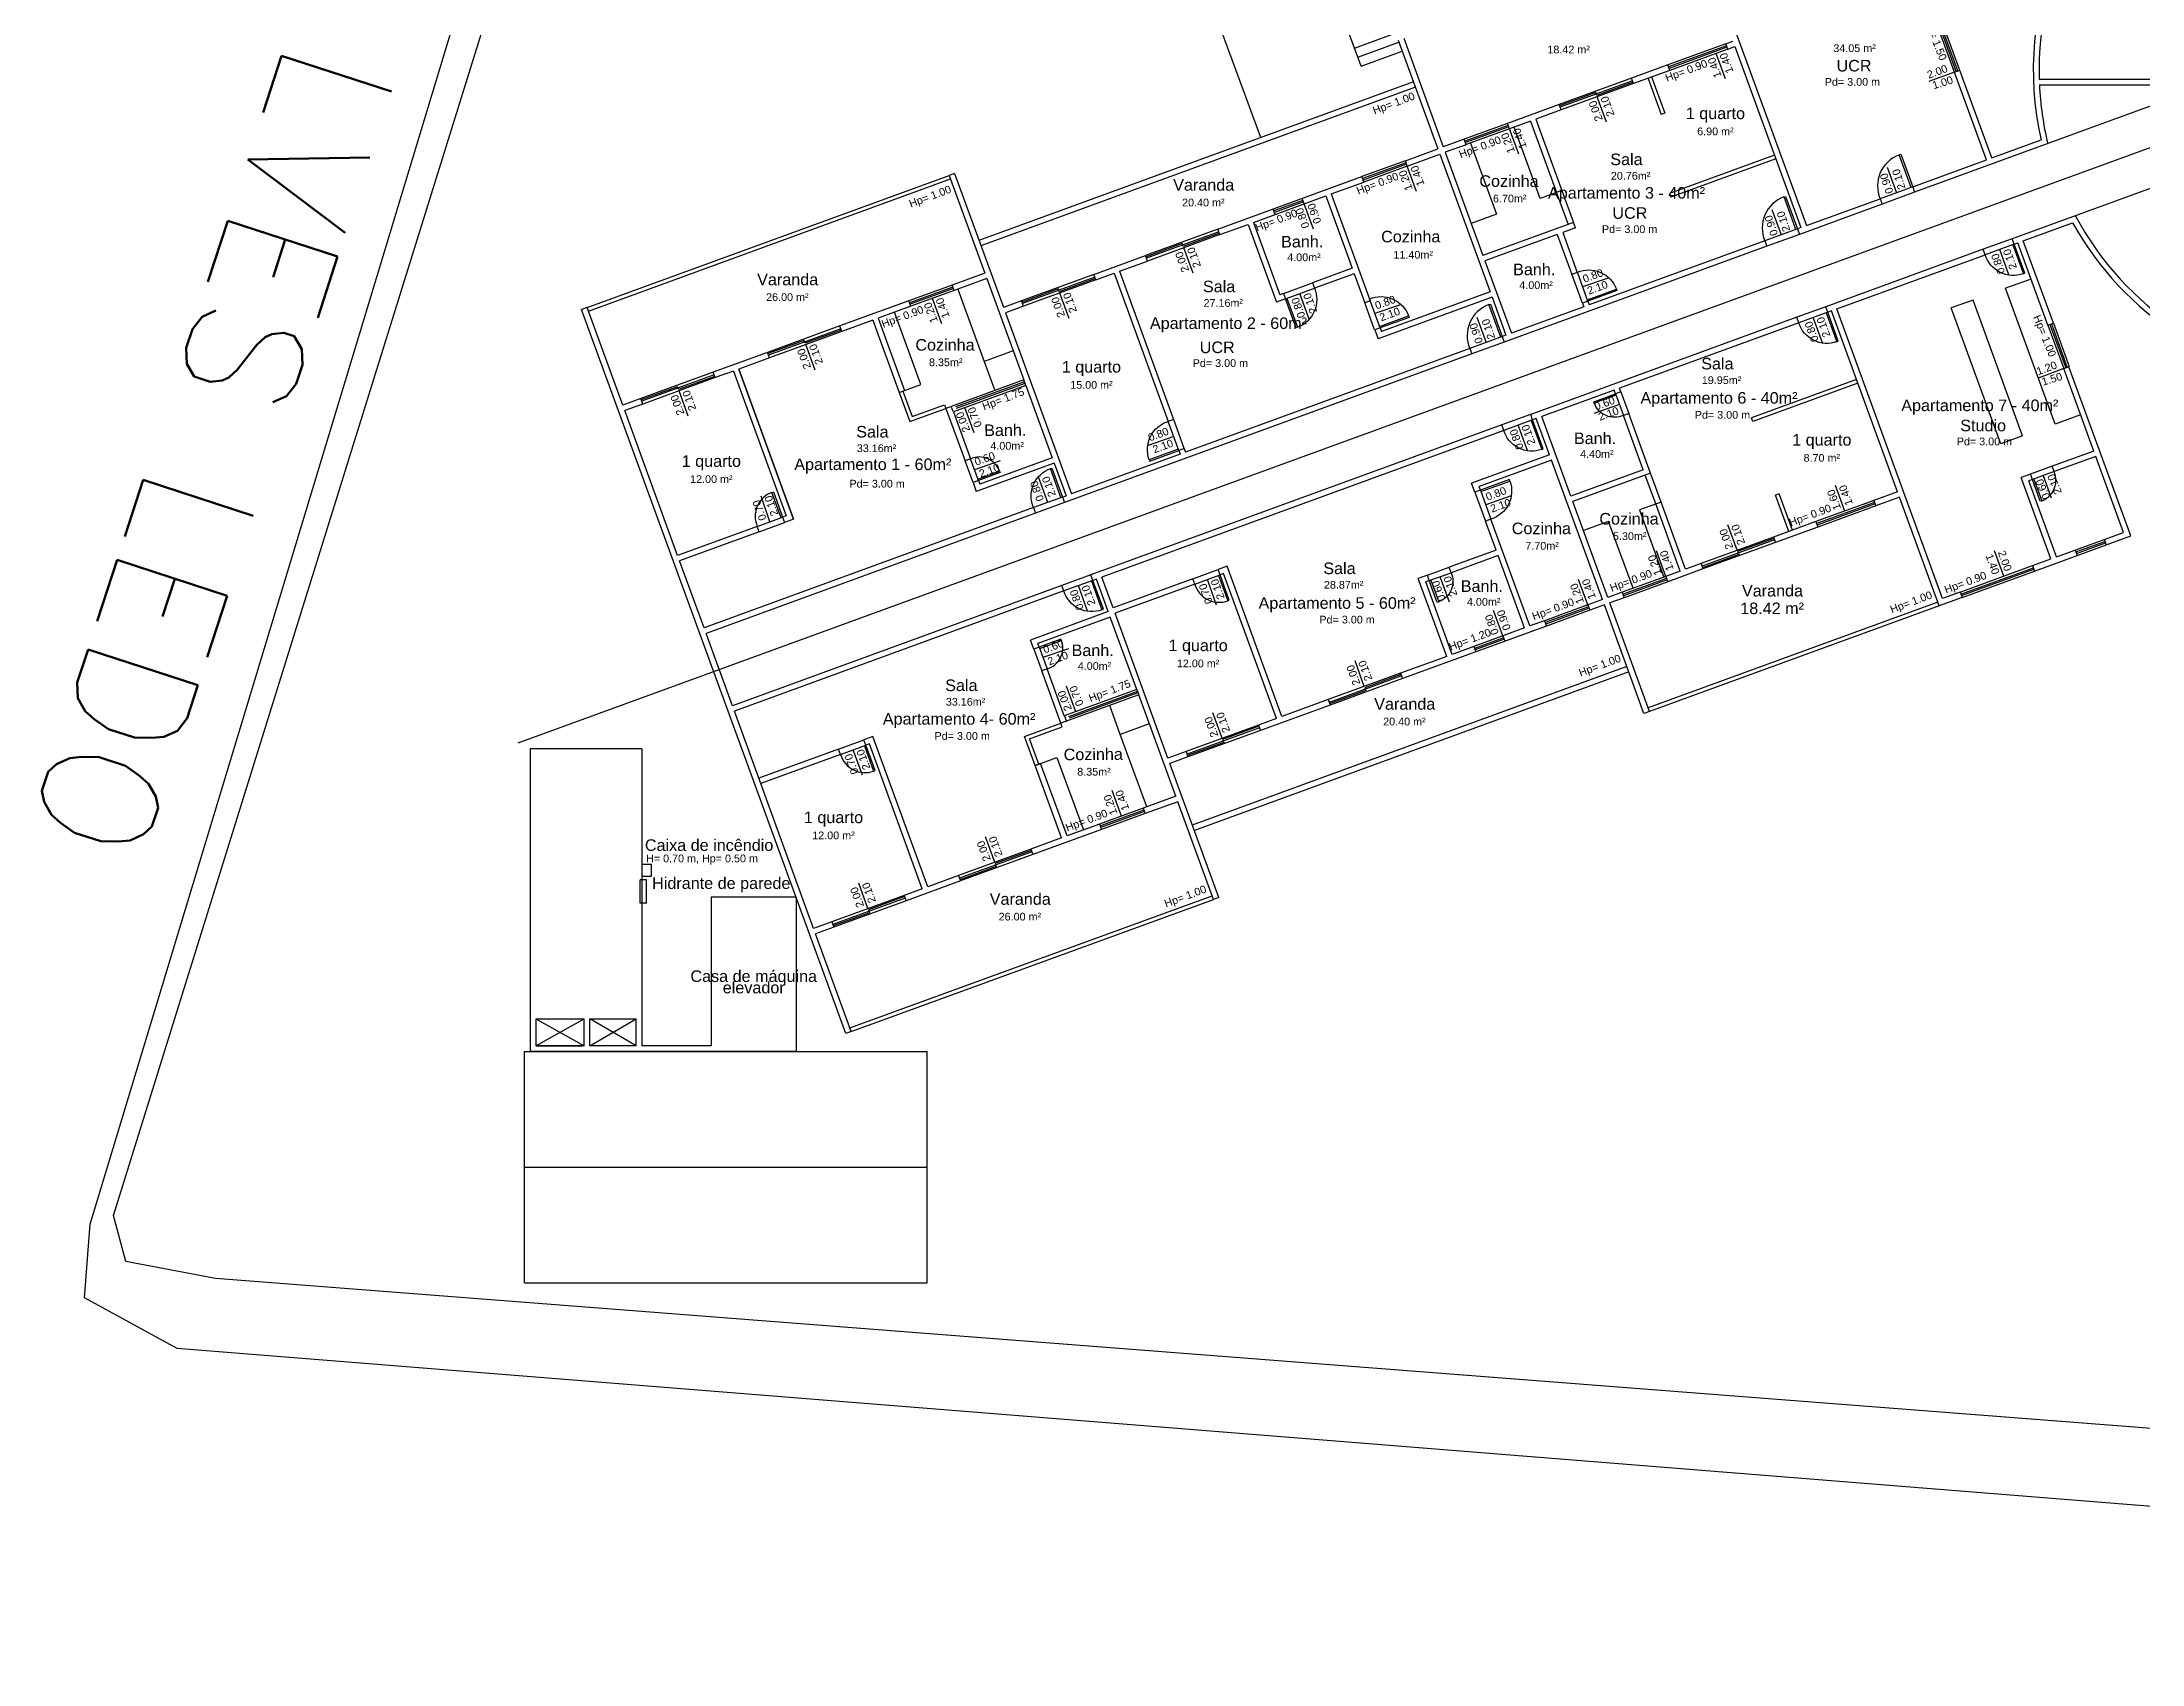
# Model space of a CAD drawing. Header units: millimetres. Extents: x -210 to 1173, y -437 to 320.
# Drawn here: x 339.8 to 394.3, y 54.7 to 96.8 of the extents above; entities that cross this region are included whole.
import ezdxf
from ezdxf.enums import TextEntityAlignment as Align

# ---------------------------------------------------------------- set-up
doc = ezdxf.new("R2010")
doc.units = ezdxf.units.MM
doc.header["$LTSCALE"] = 0.3
doc.linetypes.add('DASHED2', pattern=[9.525, 6.35, -3.175])
for name, color, linetype in [('330', 254, 'Continuous'), ('500', 254, 'Continuous'), ('551', 255, 'Continuous'), ('CORTE', 6, 'Continuous'), ('COTAS', 1, 'Continuous'), ('ESQUADRIAS', 3, 'Continuous'), ('PISO', 1, 'Continuous'), ('PROJEÇÃO', 1, 'DASHED2'), ('TEXTOS', 2, 'Continuous'), ('VISTA', 2, 'Continuous')]:
    doc.layers.add(name, color=color, linetype=linetype)
doc.styles.add('2MM 1_100', font='ARIAL.TTF', dxfattribs={"height": 0.2})
doc.styles.add('3MM 1_100', font='ARIAL.TTF', dxfattribs={"height": 0.3})
doc.styles.add('ROMANS', font='romans.shx')

msp = doc.modelspace()

# ---------------------------------------------------------------- linework, layer by layer
msp.add_line((352.128, 78.62), (399.643, 95.959))
at = {"layer": '330'}
msp.add_polyline3d([(357.312, 116.774, 0), (442.133, 113.857, 0), (446.701, 108.66, 0), (446.327, 60.352, 0), (444.94, 57.832, 0), (442.647, 56.775, 0), (394.731, 60.812, 0), (344.27, 64.726, 0), (341.941, 65.161, 0), (341.628, 66.353, 0)], close=True, dxfattribs=at)
at = {"layer": '500'}
msp.add_polyline3d([(361.433, 119.131, 0), (442.647, 116.167, 0), (444.714, 115.275, 0), (447.035, 113.536, 0), (448.383, 109.995, 0), (448.811, 56.224, 0), (447.983, 55.021, 0), (445.649, 54.719, 0), (343.281, 62.909, 0), (340.872, 64.222, 0), (341.016, 66.128, 0), (356.295, 116.608, 0), (357.503, 118.329, 0), (359.058, 119.027, 0)], close=True, dxfattribs=at)
at = {"layer": 'CORTE'}
for p, q in [((390.364, 93.798), (387.964, 100.374)), ((390.223, 93.747), (387.875, 100.182)), ((383.205, 98.478), (385.553, 92.043)), ((374.962, 96.854), (375.99, 94.035)), ((375.103, 96.905), (376.131, 94.087)), ((383.459, 96.761), (383.646, 96.829)), ((383.51, 96.62), (383.459, 96.761)), ((383.51, 96.62), (383.698, 96.688)), ((383.698, 96.688), (385.412, 91.991)), ((381.955, 96.212), (381.016, 95.869)), ((382.007, 96.071), (381.068, 95.728)), ((382.007, 96.071), (381.955, 96.212)), ((381.068, 95.728), (381.016, 95.869)), ((381.444, 95.863), (381.787, 94.924)), ((381.537, 95.9), (381.881, 94.958)), ((396, 95.696), (388.362, 92.908)), ((391.593, 95.846), (394.55, 95.846)), ((391.598, 95.696), (394.55, 95.696)), ((379.137, 95.184), (377.799, 94.695)), ((379.189, 95.043), (378.531, 94.803)), ((379.189, 95.043), (379.137, 95.184)), ((381.881, 94.958), (381.787, 94.924)), ((376.67, 94.283), (376.131, 94.087)), ((376.722, 94.142), (376.67, 94.283)), ((377.85, 94.554), (377.799, 94.695)), ((378.39, 94.751), (377.85, 94.554)), ((378.39, 94.751), (379.065, 92.902)), ((378.531, 94.803), (379.206, 92.954)), ((375.146, 93.725), (375.991, 94.033)), ((375.197, 93.584), (376.042, 93.892)), ((376.042, 93.892), (377.345, 90.323)), ((376.722, 94.142), (376.183, 93.946)), ((376.183, 93.946), (377.16, 91.268)), ((384.726, 93.87), (382.002, 92.876)), ((384.761, 93.776), (382.036, 92.782)), ((388.311, 93.049), (390.223, 93.747)), ((390.364, 93.798), (391.641, 94.264)), ((363.449, 93.397), (363.308, 93.346)), ((363.308, 93.346), (364.234, 90.81)), ((363.449, 93.397), (364.717, 89.922)), ((370.284, 91.951), (374.018, 93.313)), ((374.07, 93.172), (374.018, 93.313)), ((375.197, 93.584), (375.146, 93.725)), ((395.55, 93.398), (390.893, 91.703)), ((371.204, 92.127), (373.083, 92.812)), ((373.083, 92.812), (373.769, 90.934)), ((373.224, 92.864), (374.07, 93.172)), ((373.224, 92.864), (374.235, 90.093)), ((382.002, 92.876), (382.036, 92.782)), ((385.553, 92.043), (387.465, 92.74)), ((387.465, 92.74), (387.517, 92.599)), ((388.311, 93.049), (388.362, 92.908)), ((371.204, 92.127), (371.89, 90.248)), ((379.508, 92.126), (377.16, 91.268)), ((379.56, 91.985), (379.508, 92.126)), ((387.517, 92.599), (385.37, 91.816)), ((391.179, 91.647), (392.46, 92.116)), ((370.336, 91.81), (370.284, 91.951)), ((370.336, 91.81), (371.064, 92.075)), ((371.064, 92.075), (371.801, 90.056)), ((379.09, 91.813), (377.211, 91.128)), ((379.09, 91.813), (379.468, 90.778)), ((379.56, 91.985), (379.231, 91.865)), ((379.231, 91.865), (379.609, 90.829)), ((384.472, 91.648), (379.916, 89.986)), ((384.472, 91.648), (384.524, 91.507)), ((385.412, 91.991), (385.318, 91.957)), ((385.318, 91.957), (385.37, 91.816)), ((390.944, 91.562), (390.893, 91.703)), ((390.944, 91.562), (391.038, 91.596)), ((391.82, 89.459), (391.038, 91.596)), ((391.961, 89.511), (391.179, 91.647)), ((367.067, 90.777), (368.405, 91.265)), ((367.729, 90.858), (368.457, 91.124)), ((368.457, 91.124), (368.405, 91.265)), ((377.211, 91.128), (377.897, 89.249)), ((384.524, 91.507), (377.714, 89.021)), ((390.141, 91.428), (386.055, 89.937)), ((386.341, 89.882), (390.193, 91.287)), ((390.193, 91.287), (390.141, 91.428)), ((364.234, 90.81), (363.388, 90.501)), ((363.44, 90.36), (363.388, 90.501)), ((364.285, 90.669), (363.44, 90.36)), ((364.285, 90.669), (365.245, 88.038)), ((367.118, 90.636), (367.067, 90.777)), ((367.118, 90.636), (367.588, 90.807)), ((367.588, 90.807), (368.993, 86.958)), ((367.729, 90.858), (369.133, 87.009)), ((373.769, 90.934), (372.736, 90.557)), ((372.736, 90.557), (372.787, 90.416)), ((373.82, 90.793), (372.787, 90.416)), ((373.82, 90.793), (374.095, 90.041)), ((379.609, 90.829), (379.468, 90.778)), ((353.914, 89.918), (353.773, 89.867)), ((354.84, 87.382), (353.914, 89.918)), ((362.261, 90.09), (360.476, 89.438)), ((362.312, 89.949), (361.467, 89.64)), ((362.312, 89.949), (362.261, 90.09)), ((365.188, 90.091), (364.718, 89.92)), ((365.239, 89.95), (364.77, 89.779)), ((365.239, 89.95), (365.188, 90.091)), ((372.035, 90.141), (371.801, 90.056)), ((371.984, 90.282), (371.89, 90.248)), ((371.984, 90.282), (372.035, 90.141)), ((374.235, 90.093), (374.095, 90.041)), ((377.397, 90.182), (374.437, 89.102)), ((377.345, 90.323), (374.527, 89.294)), ((377.397, 90.182), (377.756, 89.197)), ((379.775, 89.934), (377.897, 89.249)), ((379.883, 90.078), (379.742, 90.026)), ((379.742, 90.026), (379.776, 89.932)), ((379.883, 90.078), (379.917, 89.984)), ((386.106, 89.796), (386.055, 89.937)), ((360.629, 71.078), (353.773, 89.867)), ((360.527, 89.298), (360.476, 89.438)), ((361.326, 89.589), (360.527, 89.298)), ((361.326, 89.589), (362.012, 87.71)), ((361.467, 89.64), (362.152, 87.761)), ((364.769, 89.781), (366.483, 85.084)), ((374.493, 89.388), (374.352, 89.337)), ((374.493, 89.388), (374.527, 89.294)), ((385.303, 89.663), (378.399, 87.143)), ((385.355, 89.522), (380.705, 87.825)), ((385.355, 89.522), (385.303, 89.663)), ((386.2, 89.831), (386.106, 89.796)), ((387.914, 85.134), (386.2, 89.831)), ((389.084, 82.367), (386.341, 89.882)), ((391.82, 89.459), (391.961, 89.511)), ((376.816, 88.855), (369.442, 86.164)), ((374.352, 89.337), (374.437, 89.102)), ((376.816, 88.855), (376.868, 88.712)), ((377.756, 89.197), (377.662, 89.163)), ((377.662, 89.163), (377.714, 89.021)), ((358.597, 88.753), (357.188, 88.239)), ((358.649, 88.612), (357.85, 88.321)), ((357.85, 88.321), (359.273, 84.422)), ((359.273, 84.422), (357.85, 88.321)), ((358.649, 88.612), (358.597, 88.753)), ((376.868, 88.712), (366.3, 84.855)), ((392.23, 88.332), (392.371, 88.383)), ((393.01, 86.192), (392.23, 88.332)), ((393.973, 83.991), (392.366, 88.381)), ((357.24, 88.098), (357.188, 88.239)), ((357.709, 88.269), (357.24, 88.098)), ((357.709, 88.269), (359.08, 84.511)), ((365.245, 88.038), (363.225, 87.301)), ((365.296, 87.897), (363.418, 87.212)), ((365.296, 87.897), (365.982, 86.019)), ((380.564, 87.774), (378.685, 87.088)), ((380.598, 87.68), (380.564, 87.774)), ((380.739, 87.731), (380.598, 87.68)), ((380.739, 87.731), (380.705, 87.825)), ((386.852, 88.046), (384.127, 87.052)), ((386.886, 87.952), (384.162, 86.958)), ((355.309, 87.553), (354.84, 87.382)), ((355.361, 87.412), (354.891, 87.241)), ((356.262, 83.483), (354.891, 87.241)), ((355.361, 87.412), (355.309, 87.553)), ((363.225, 87.301), (363.722, 85.939)), ((363.418, 87.212), (363.863, 85.991)), ((377.647, 86.869), (366.985, 82.978)), ((377.699, 86.728), (367.271, 82.923)), ((369.133, 87.009), (368.993, 86.958)), ((377.699, 86.728), (377.647, 86.869)), ((378.45, 87.002), (378.399, 87.143)), ((378.544, 87.037), (378.45, 87.002)), ((378.887, 86.097), (378.544, 87.037)), ((379.439, 85.021), (378.685, 87.088)), ((380.945, 87.168), (380.804, 87.116)), ((381.318, 85.707), (380.804, 87.116)), ((381.51, 85.618), (380.945, 87.168)), ((384.162, 86.958), (384.127, 87.052)), ((369.301, 86.112), (366.483, 85.084)), ((369.408, 86.257), (369.267, 86.206)), ((369.267, 86.206), (369.301, 86.112)), ((369.408, 86.257), (369.442, 86.164)), ((378.887, 86.097), (376.867, 85.36)), ((393.011, 86.192), (391.929, 85.799)), ((363.863, 85.991), (363.722, 85.939)), ((366.033, 85.878), (364.014, 85.141)), ((365.982, 86.019), (364.103, 85.333)), ((366.033, 85.878), (366.342, 85.032)), ((378.938, 85.956), (377.06, 85.271)), ((380.258, 82.34), (378.938, 85.956)), ((381.318, 85.707), (379.439, 85.021)), ((381.51, 85.618), (379.491, 84.881)), ((391.365, 85.594), (391.13, 85.509)), ((391.416, 85.453), (391.365, 85.594)), ((391.98, 85.658), (391.929, 85.799)), ((393.062, 86.051), (391.98, 85.658)), ((393.781, 84.081), (393.062, 86.051)), ((364.069, 85.427), (363.928, 85.376)), ((363.928, 85.376), (364.014, 85.141)), ((364.069, 85.427), (364.103, 85.333)), ((366.248, 84.998), (366.342, 85.032)), ((376.953, 85.125), (376.867, 85.36)), ((377.094, 85.177), (376.953, 85.125)), ((377.094, 85.177), (377.06, 85.271)), ((384.847, 85.079), (384.753, 85.045)), ((385.096, 84.105), (384.753, 85.045)), ((385.19, 84.139), (384.847, 85.079)), ((387.914, 85.134), (387.304, 84.911)), ((391.899, 83.394), (391.13, 85.509)), ((391.416, 85.453), (391.322, 85.419)), ((392.039, 83.445), (391.322, 85.419)), ((365.496, 84.724), (356.948, 81.604)), ((365.549, 84.581), (357, 81.461)), ((359.08, 84.511), (358.987, 84.477)), ((358.987, 84.477), (359.038, 84.336)), ((365.496, 84.724), (365.549, 84.581)), ((366.248, 84.998), (366.3, 84.855)), ((380.399, 82.391), (379.491, 84.881)), ((382.278, 83.077), (381.642, 84.819)), ((382.419, 83.128), (381.783, 84.87)), ((387.304, 84.911), (387.355, 84.77)), ((387.966, 84.993), (387.355, 84.77)), ((388.994, 82.174), (387.966, 84.993)), ((358.329, 84.237), (356.262, 83.483)), ((358.38, 84.096), (356.314, 83.342)), ((358.38, 84.096), (358.329, 84.237)), ((359.273, 84.422), (359.038, 84.336)), ((377.368, 84.425), (377.227, 84.374)), ((377.501, 83.622), (377.227, 84.374)), ((378.379, 81.654), (377.368, 84.425)), ((385.801, 84.362), (384.697, 83.959)), ((384.697, 83.959), (384.748, 83.819)), ((385.852, 84.221), (384.748, 83.819)), ((385.801, 84.362), (385.852, 84.221)), ((391.474, 83.079), (393.973, 83.991)), ((392.039, 83.445), (393.781, 84.081)), ((377.501, 83.622), (376.28, 83.177)), ((377.553, 83.481), (376.332, 83.036)), ((378.238, 81.603), (377.553, 83.481)), ((391.423, 83.22), (391.899, 83.394)), ((356.948, 81.604), (356.314, 83.342)), ((367.036, 82.837), (366.985, 82.978)), ((367.13, 82.872), (367.036, 82.837)), ((367.439, 82.026), (367.13, 82.872)), ((367.563, 82.125), (367.271, 82.923)), ((369.629, 82.879), (367.563, 82.125)), ((369.681, 82.738), (369.629, 82.879)), ((370.522, 83.204), (370.287, 83.119)), ((370.338, 82.978), (370.287, 83.119)), ((370.432, 83.012), (370.338, 82.978)), ((370.432, 83.012), (370.338, 82.978)), ((371.804, 79.254), (370.432, 83.012)), ((371.944, 79.306), (370.522, 83.204)), ((375.717, 82.971), (375.482, 82.885)), ((376.219, 80.866), (375.482, 82.885)), ((375.768, 82.83), (375.674, 82.796)), ((375.768, 82.83), (375.717, 82.971)), ((376.332, 83.036), (376.28, 83.177)), ((382.278, 83.077), (381.855, 82.922)), ((381.902, 82.94), (381.954, 82.799)), ((382.869, 83.133), (381.954, 82.799)), ((382.818, 83.274), (382.419, 83.128)), ((382.818, 83.274), (382.869, 83.133)), ((391.423, 83.22), (391.474, 83.079)), ((366.233, 82.704), (357.685, 79.585)), ((366.285, 82.563), (357.736, 79.444)), ((366.285, 82.563), (366.233, 82.704)), ((369.681, 82.738), (367.614, 81.984)), ((369.681, 82.738), (367.614, 81.984)), ((376.36, 80.917), (375.674, 82.796)), ((380.258, 82.34), (379.882, 82.203)), ((380.775, 82.528), (380.399, 82.391)), ((380.826, 82.387), (380.451, 82.25)), ((380.775, 82.528), (380.826, 82.387)), ((389.595, 82.393), (388.994, 82.174)), ((389.544, 82.534), (389.084, 82.367)), ((389.544, 82.534), (389.595, 82.393)), ((367.439, 82.026), (365.419, 81.289)), ((367.49, 81.885), (365.611, 81.2)), ((368.176, 80.006), (367.49, 81.885)), ((368.985, 78.226), (367.614, 81.984)), ((378.755, 81.791), (378.379, 81.654)), ((378.755, 81.791), (378.807, 81.65)), ((379.882, 82.203), (379.934, 82.062)), ((380.31, 82.199), (379.934, 82.062)), ((381.338, 79.381), (380.31, 82.199)), ((381.479, 79.432), (380.451, 82.25)), ((357.685, 79.585), (357, 81.461)), ((365.505, 81.054), (365.419, 81.289)), ((365.646, 81.106), (365.611, 81.2)), ((378.807, 81.65), (375.072, 80.288)), ((378.238, 81.603), (376.36, 80.917)), ((365.646, 81.106), (365.505, 81.054)), ((376.219, 80.866), (375.021, 80.429)), ((365.851, 80.542), (365.711, 80.491)), ((366.208, 79.129), (365.711, 80.491)), ((366.297, 79.321), (365.851, 80.542)), ((375.021, 80.429), (375.072, 80.288)), ((368.227, 79.866), (366.208, 79.129)), ((368.176, 80.006), (366.297, 79.321)), ((369.187, 77.235), (368.227, 79.866)), ((373.194, 79.602), (371.385, 78.942)), ((373.142, 79.743), (371.944, 79.306)), ((373.142, 79.743), (373.194, 79.602)), ((359.793, 73.807), (357.736, 79.444)), ((371.804, 79.254), (371.334, 79.083)), ((371.334, 79.083), (371.385, 78.942)), ((381.479, 79.432), (381.338, 79.381)), ((361.33, 78.786), (361.095, 78.7)), ((361.146, 78.559), (361.095, 78.7)), ((361.24, 78.593), (361.146, 78.559)), ((362.611, 74.836), (361.24, 78.593)), ((362.752, 74.887), (361.33, 78.786)), ((355.337, 78.313), (355.337, 78.313)), ((360.437, 78.46), (358.37, 77.706)), ((360.489, 78.319), (358.422, 77.565)), ((360.489, 78.319), (360.437, 78.46)), ((365.683, 78.086), (365.542, 78.034)), ((366.228, 76.155), (365.542, 78.034)), ((366.369, 76.207), (365.683, 78.086)), ((369.455, 78.397), (368.985, 78.226)), ((369.506, 78.257), (369.037, 78.085)), ((370.305, 74.609), (369.037, 78.085)), ((369.455, 78.397), (369.506, 78.257)), ((369.187, 77.235), (368.342, 76.927)), ((368.342, 76.927), (368.393, 76.786)), ((369.239, 77.094), (368.393, 76.786)), ((370.164, 74.558), (369.239, 77.094)), ((367.266, 76.374), (365.481, 75.723)), ((367.214, 76.515), (366.369, 76.207)), ((367.214, 76.515), (367.266, 76.374)), ((366.228, 76.155), (365.43, 75.864)), ((365.43, 75.864), (365.481, 75.723)), ((362.611, 74.836), (362.142, 74.664)), ((362.142, 74.664), (362.193, 74.523)), ((363.602, 75.037), (362.193, 74.523)), ((363.551, 75.178), (362.752, 74.887)), ((363.551, 75.178), (363.602, 75.037)), ((370.305, 74.609), (370.164, 74.558)), ((360.263, 73.979), (359.793, 73.807)), ((360.314, 73.838), (359.845, 73.666)), ((360.77, 71.13), (359.845, 73.666)), ((360.263, 73.979), (360.314, 73.838)), ((360.77, 71.13), (360.629, 71.078)), ((355.337, 70.613), (355.337, 70.613))]:
    msp.add_line(p, q, dxfattribs=at)
for radius, start, end in [(8.15, 338.3048, 192.7624), (8, 120.7439, 181.5674), (8, 182.6425, 193.7063), (8.15, 208.9803, 322.0841), (8, 208.0702, 323.0339)]:
    msp.add_arc((399.59, 96.065), radius, start, end, dxfattribs=at)
at = {"layer": 'COTAS'}
for p, q in [((383.455, 95.849), (383.214, 96.509)), ((389.392, 96.025), (388.733, 95.78)), ((380.369, 94.725), (380.128, 95.386)), ((378.091, 93.894), (377.85, 94.554)), ((375.438, 92.924), (375.197, 93.584)), ((372.761, 91.947), (372.52, 92.607)), ((369.637, 90.807), (369.396, 91.467)), ((363.117, 89.494), (362.876, 90.155)), ((366.42, 89.633), (366.179, 90.293)), ((359.829, 88.294), (359.588, 88.955)), ((392.23, 88.332), (391.571, 88.087)), ((356.541, 87.095), (356.3, 87.755)), ((363.959, 86.662), (363.718, 87.321)), ((391.698, 85.555), (391.908, 84.979)), ((386.552, 84.636), (386.311, 85.297)), ((383.757, 83.617), (383.517, 84.277)), ((381.903, 82.94), (381.662, 83.6)), ((390.672, 82.944), (390.432, 83.605)), ((379.882, 82.203), (379.641, 82.863)), ((377.675, 81.397), (377.434, 82.057)), ((374.082, 80.086), (373.841, 80.746)), ((366.598, 79.43), (366.357, 80.09)), ((370.394, 78.74), (370.153, 79.401)), ((367.778, 76.721), (367.537, 77.381)), ((364.49, 75.521), (364.249, 76.181)), ((361.202, 74.321), (360.961, 74.982))]:
    msp.add_line(p, q, dxfattribs=at)
at = {"layer": 'COTAS', "extrusion": (-3.54684e-12, -2.44572e-13, -1)}
for p, q in [((387.647, 93.555), (387.888, 92.895)), ((384.654, 92.463), (384.895, 91.802)), ((376.999, 89.668), (377.24, 89.008))]:
    msp.add_line(p, q, dxfattribs=at)
at = {"layer": 'COTAS', "extrusion": (-1.35577e-13, -1.67877e-12, -1)}
for p, q in [((390.81, 90.762), (390.569, 91.423)), ((372.652, 89.618), (372.411, 90.279)), ((385.971, 88.999), (385.731, 89.659)), ((378.315, 86.205), (378.074, 86.865)), ((365.872, 84.861), (365.631, 85.521)), ((370.25, 82.197), (370.01, 82.858)), ((376.291, 82.273), (376.05, 82.933)), ((366.902, 82.04), (366.661, 82.7)), ((361.058, 77.779), (360.817, 78.439))]:
    msp.add_line(p, q, dxfattribs=at)
at = {"layer": 'COTAS', "extrusion": (-4.198e-17, 1.1504e-16, -1)}
for p, q in [((380.412, 90.683), (379.747, 90.456)), ((375.021, 89.991), (374.355, 89.764)), ((380.701, 87.398), (380.036, 87.171)), ((369.135, 86.568), (368.469, 86.341)), ((364.631, 85.936), (363.966, 85.709)), ((358.658, 84.357), (358.431, 85.023)), ((377.896, 85.028), (377.231, 84.801)), ((366.409, 81.065), (365.743, 80.838))]:
    msp.add_line(p, q, dxfattribs=at)
at = {"layer": 'ESQUADRIAS'}
for p, q in [((383.477, 96.709), (381.974, 96.16)), ((383.491, 96.671), (381.988, 96.123)), ((380.089, 95.494), (379.149, 95.151)), ((381.042, 95.799), (379.163, 95.113)), ((380.116, 95.417), (380.089, 95.493)), ((381.056, 95.761), (380.116, 95.418)), ((377.817, 94.644), (376.69, 94.232)), ((377.831, 94.606), (376.704, 94.195)), ((375.164, 93.673), (374.037, 93.262)), ((375.178, 93.635), (374.051, 93.224)), ((369.357, 91.575), (368.417, 91.232)), ((370.31, 91.88), (368.431, 91.195)), ((369.384, 91.5), (369.357, 91.575)), ((370.324, 91.843), (369.384, 91.5)), ((367.092, 90.706), (365.214, 90.021)), ((367.106, 90.669), (366.167, 90.326)), ((363.407, 90.449), (362.28, 90.038)), ((363.421, 90.412), (362.293, 90)), ((366.139, 90.401), (365.2, 90.058)), ((366.167, 90.326), (366.139, 90.401)), ((360.502, 89.368), (358.623, 88.682)), ((391.871, 89.478), (392.281, 88.35)), ((391.909, 89.492), (392.319, 88.364)), ((359.549, 89.063), (358.609, 88.72)), ((359.576, 88.988), (359.549, 89.063)), ((360.515, 89.33), (359.576, 88.988)), ((356.261, 87.863), (355.321, 87.52)), ((357.214, 88.168), (355.335, 87.483)), ((356.288, 87.788), (356.261, 87.863)), ((357.228, 88.131), (356.288, 87.788)), ((387.323, 84.859), (385.82, 84.311)), ((387.336, 84.821), (385.833, 84.273)), ((384.709, 83.927), (383.769, 83.584)), ((384.723, 83.889), (382.844, 83.203)), ((383.797, 83.509), (382.857, 83.166)), ((383.769, 83.584), (383.797, 83.509)), ((381.922, 82.888), (380.795, 82.477)), ((381.936, 82.851), (380.809, 82.439)), ((389.563, 82.482), (391.443, 83.166)), ((389.576, 82.445), (391.456, 83.128)), ((379.901, 82.151), (378.774, 81.74)), ((379.915, 82.113), (378.788, 81.702)), ((375.047, 80.358), (373.168, 79.672)), ((375.033, 80.396), (374.094, 80.053)), ((374.121, 79.978), (373.182, 79.635)), ((374.094, 80.053), (374.121, 79.978)), ((371.36, 79.013), (369.481, 78.327)), ((371.346, 79.05), (370.406, 78.707)), ((370.434, 78.632), (369.494, 78.289)), ((370.406, 78.707), (370.434, 78.632)), ((368.361, 76.875), (367.233, 76.464)), ((368.374, 76.837), (367.247, 76.426)), ((365.455, 75.794), (363.576, 75.108)), ((365.442, 75.831), (364.502, 75.488)), ((364.53, 75.413), (363.59, 75.07)), ((364.502, 75.488), (364.53, 75.413)), ((362.167, 74.594), (360.289, 73.908)), ((361.242, 74.213), (360.302, 73.871)), ((362.154, 74.631), (361.214, 74.288)), ((361.214, 74.288), (361.242, 74.213))]:
    msp.add_line(p, q, dxfattribs=at)
for points in [[(388.311, 93.049), (388.273, 93.035), (387.964, 93.881), (388.002, 93.894)], [(385.318, 91.957), (385.28, 91.943), (384.972, 92.788), (385.009, 92.802)], [(377.662, 89.163), (377.624, 89.149), (377.316, 89.995), (377.353, 90.008)], [(364.069, 85.427), (364.055, 85.465), (364.619, 85.67), (364.633, 85.633)], [(358.987, 84.477), (358.949, 84.463), (358.709, 85.121), (358.747, 85.135)], [(391.416, 85.453), (391.454, 85.467), (391.659, 84.903), (391.621, 84.889)], [(370.338, 82.978), (370.301, 82.964), (370.541, 82.306), (370.578, 82.32)], [(365.646, 81.106), (365.659, 81.068), (366.223, 81.274), (366.209, 81.311)], [(361.146, 78.559), (361.109, 78.545), (361.349, 77.888), (361.386, 77.901)]]:
    msp.add_lwpolyline(points, close=True, dxfattribs=at)
at = {"layer": 'ESQUADRIAS', "extrusion": (1.1504e-16, 4.198e-17, -1), "elevation": 0}
for points in [[(-390.945, 91.56), (-390.907, 91.546), (-391.182, 90.794), (-391.219, 90.808)], [(-386.106, 89.796), (-386.069, 89.783), (-386.343, 89.031), (-386.381, 89.045)], [(-378.45, 87.002), (-378.413, 86.989), (-378.687, 86.237), (-378.724, 86.251)], [(-366.248, 84.998), (-366.21, 84.984), (-365.936, 85.736), (-365.974, 85.75)], [(-367.036, 82.837), (-366.999, 82.824), (-367.273, 82.072), (-367.311, 82.086)]]:
    msp.add_lwpolyline(points, close=True, dxfattribs=at)
at = {"layer": 'ESQUADRIAS', "extrusion": (2.87787e-10, -2.01522e-09, -1), "elevation": 0}
msp.add_lwpolyline([(-372.035, 90.141), (-372.073, 90.155), (-372.347, 89.404), (-372.31, 89.39)], close=True, dxfattribs=at)
at = {"layer": 'ESQUADRIAS', "extrusion": (2.1433e-09, 5.63047e-10, -1), "elevation": 0}
for points in [[(-379.884, 90.08), (-379.87, 90.118), (-380.622, 90.392), (-380.636, 90.355)], [(-374.493, 89.388), (-374.479, 89.426), (-375.23, 89.7), (-375.244, 89.662)]]:
    msp.add_lwpolyline(points, close=True, dxfattribs=at)
at = {"layer": 'ESQUADRIAS', "extrusion": (-6.00792e-15, -1.27069e-14, -1)}
msp.add_lwpolyline([(-380.598, 87.68), (-380.612, 87.642), (-380.048, 87.437), (-380.034, 87.474)], close=True, dxfattribs=at)
at = {"layer": 'ESQUADRIAS', "extrusion": (-2.0022e-09, -9.49707e-10, -1), "elevation": 0}
msp.add_lwpolyline([(-369.265, 86.205), (-369.251, 86.243), (-368.499, 85.969), (-368.513, 85.931)], close=True, dxfattribs=at)
at = {"layer": 'ESQUADRIAS', "extrusion": (2.0022e-09, 9.49707e-10, -1), "elevation": 0}
msp.add_lwpolyline([(-377.094, 85.177), (-377.108, 85.139), (-377.859, 85.414), (-377.845, 85.451)], close=True, dxfattribs=at)
at = {"layer": 'ESQUADRIAS', "extrusion": (4.198e-17, -1.1504e-16, -1)}
msp.add_lwpolyline([(-375.768, 82.83), (-375.806, 82.844), (-376.011, 82.28), (-375.974, 82.266)], close=True, dxfattribs=at)
at = {"layer": 'PISO'}
for p, q in [((381.016, 95.869), (379.137, 95.184)), ((381.068, 95.728), (379.189, 95.043)), ((379.059, 92.92), (379.367, 92.074)), ((379.206, 92.954), (379.508, 92.126)), ((388.311, 93.049), (387.465, 92.74)), ((388.362, 92.908), (387.517, 92.599)), ((370.284, 91.951), (368.405, 91.265)), ((370.336, 91.81), (368.457, 91.124)), ((385.318, 91.956), (384.473, 91.648)), ((385.37, 91.816), (384.524, 91.507)), ((390.893, 91.703), (390.141, 91.428)), ((390.945, 91.56), (390.194, 91.285)), ((367.067, 90.777), (365.188, 90.091)), ((367.118, 90.636), (365.239, 89.95)), ((386.055, 89.937), (385.303, 89.663)), ((360.476, 89.438), (358.597, 88.753)), ((386.106, 89.796), (385.355, 89.522)), ((360.527, 89.298), (358.649, 88.612)), ((377.662, 89.162), (376.817, 88.854)), ((377.714, 89.021), (376.868, 88.713)), ((357.188, 88.239), (355.309, 87.553)), ((357.24, 88.098), (355.361, 87.412)), ((362.105, 87.744), (362.345, 87.087)), ((380.739, 87.731), (380.945, 87.168)), ((362.012, 87.71), (362.286, 86.959)), ((362.286, 86.959), (363.225, 87.301)), ((362.345, 87.087), (363.191, 87.395)), ((363.191, 87.395), (363.225, 87.301)), ((380.598, 87.68), (380.804, 87.116)), ((378.398, 87.145), (377.647, 86.871)), ((378.45, 87.002), (377.699, 86.728)), ((381.642, 84.819), (381.369, 85.566)), ((381.783, 84.87), (381.51, 85.618)), ((358.329, 84.237), (358.987, 84.477)), ((366.248, 84.998), (365.496, 84.724)), ((366.3, 84.855), (365.549, 84.581)), ((358.38, 84.096), (359.038, 84.336)), ((384.697, 83.959), (382.818, 83.274)), ((384.748, 83.819), (382.869, 83.133)), ((366.984, 82.98), (366.233, 82.706)), ((367.036, 82.837), (366.285, 82.563)), ((369.629, 82.879), (370.287, 83.119)), ((369.681, 82.738), (370.338, 82.978)), ((375.717, 82.971), (376.28, 83.177)), ((375.768, 82.83), (376.332, 83.036)), ((375.021, 80.429), (373.142, 79.743)), ((375.072, 80.288), (373.194, 79.602)), ((365.268, 78.786), (366.208, 79.129)), ((365.396, 78.726), (366.242, 79.035)), ((366.242, 79.035), (366.208, 79.129)), ((371.334, 79.083), (369.455, 78.397)), ((360.437, 78.46), (361.095, 78.7)), ((360.489, 78.319), (361.146, 78.559)), ((365.542, 78.034), (365.268, 78.786)), ((365.636, 78.068), (365.396, 78.726)), ((371.385, 78.942), (369.506, 78.257)), ((365.43, 75.864), (363.551, 75.178)), ((365.481, 75.723), (363.602, 75.037)), ((362.142, 74.664), (360.263, 73.979)), ((362.193, 74.523), (360.314, 73.838)), ((352.287, 70.613), (362.737, 70.613)), ((352.287, 64.613), (352.287, 70.613)), ((362.737, 64.613), (362.737, 70.613)), ((352.287, 67.613), (362.737, 67.613)), ((352.287, 64.613), (362.737, 64.613))]:
    msp.add_line(p, q, dxfattribs=at)
at = {"layer": 'PISO', "extrusion": (-2.8862e-10, 2.01552e-09, 1)}
for p, q in [((371.984, 90.282), (372.736, 90.557)), ((372.035, 90.141), (372.787, 90.416))]:
    msp.add_line(p, q, dxfattribs=at)
at = {"layer": 'PISO', "extrusion": (-2.14359e-09, -5.6388e-10, 1)}
for p, q in [((379.741, 90.028), (379.467, 90.78)), ((379.884, 90.08), (379.61, 90.832)), ((374.35, 89.336), (374.075, 90.087)), ((374.493, 89.388), (374.218, 90.14)), ((369.267, 86.206), (368.993, 86.958)), ((369.41, 86.258), (369.135, 87.01))]:
    msp.add_line(p, q, dxfattribs=at)
at = {"layer": 'PISO', "extrusion": (4.198e-17, -1.1504e-16, -1)}
for p, q in [((363.928, 85.376), (363.722, 85.939)), ((364.069, 85.427), (363.863, 85.991))]:
    msp.add_line(p, q, dxfattribs=at)
at = {"layer": 'PISO', "extrusion": (-1.15084e-16, -4.18589e-17, -1)}
for p, q in [((391.929, 85.799), (391.365, 85.594)), ((391.98, 85.658), (391.416, 85.453))]:
    msp.add_line(p, q, dxfattribs=at)
at = {"layer": 'PISO', "extrusion": (-2.00296e-09, -9.49262e-10, 1)}
for p, q in [((376.951, 85.125), (377.225, 84.373)), ((377.094, 85.177), (377.368, 84.425))]:
    msp.add_line(p, q, dxfattribs=at)
at = {"layer": 'PISO', "extrusion": (-4.198e-17, 1.1504e-16, -1)}
for p, q in [((365.505, 81.054), (365.71, 80.491)), ((365.646, 81.106), (365.851, 80.542))]:
    msp.add_line(p, q, dxfattribs=at)
at = {"layer": 'PISO'}
for centre, radius, start, end in [((388.26, 93.072), 0.861, 110.0624, 202.6664), ((385.267, 91.98), 0.861, 110.0624, 202.6664), ((377.611, 89.186), 0.861, 110.0576, 202.6615), ((364.091, 85.478), 0.561, 20.0423, 113.9922), ((358.936, 84.5), 0.661, 110.0478, 203.4172), ((370.314, 82.928), 0.661, 196.6784, 290.0478), ((365.696, 81.081), 0.561, 286.1034, 20.0533), ((361.122, 78.509), 0.661, 196.6784, 290.0478)]:
    msp.add_arc(centre, radius, start, end, dxfattribs=at)
at = {"layer": 'PISO', "extrusion": (-1.35577e-13, -1.67877e-12, -1)}
for centre in [(-390.921, 91.509), (-386.082, 89.746), (-378.426, 86.952), (-367.012, 82.787)]:
    msp.add_arc(centre, 0.761, 249.9522, 342.8898, dxfattribs=at)
at = {"layer": 'PISO', "extrusion": (2.14449e-09, 5.64232e-10, -1)}
for centre in [(-379.907, 90.131, 0), (-374.516, 89.439, 0)]:
    msp.add_arc(centre, 0.761, 67.0146, 159.9522, dxfattribs=at)
at = {"layer": 'PISO', "extrusion": (2.88972e-10, -2.01642e-09, -1)}
msp.add_arc((-372.086, 90.119, 0), 0.761, 157.0146, 249.9522, dxfattribs=at)
at = {"layer": 'PISO', "extrusion": (-6.00792e-15, -1.27069e-14, -1)}
msp.add_arc((-380.576, 87.629), 0.561, 246.0133, 339.9631, dxfattribs=at)
at = {"layer": 'PISO', "extrusion": (-2.00388e-09, -9.49572e-10, -1)}
msp.add_arc((-369.214, 86.23, 0), 0.761, 339.9522, 72.8898, dxfattribs=at)
at = {"layer": 'PISO', "extrusion": (-1.18495e-12, 1.19689e-12, -1)}
msp.add_arc((-366.197, 85.021), 0.761, 337.0146, 69.9522, dxfattribs=at)
at = {"layer": 'PISO', "extrusion": (2.00388e-09, 9.49572e-10, -1)}
msp.add_arc((-377.144, 85.153, 0), 0.761, 159.9522, 252.8898, dxfattribs=at)
at = {"layer": 'PISO', "extrusion": (4.198e-17, -1.1504e-16, -1)}
msp.add_arc((-375.819, 82.808), 0.561, 156.0133, 249.9631, dxfattribs=at)
at = {"layer": 'PROJEÇÃO'}
for p, q in [((389.443, 96.044), (388.758, 97.923)), ((389.481, 96.058), (388.795, 97.936)), ((389.392, 96.025), (389.533, 96.076)), ((372.487, 92.696), (371.736, 92.422)), ((372.501, 92.658), (371.749, 92.384)), ((372.52, 92.607), (372.468, 92.748)), ((371.768, 92.333), (371.717, 92.473)), ((365.264, 87.987), (363.384, 87.304)), ((365.277, 87.949), (363.398, 87.266)), ((365.296, 87.897), (365.245, 88.038)), ((363.416, 87.215), (363.365, 87.356)), ((392.527, 83.625), (392.578, 83.484)), ((392.546, 83.574), (393.298, 83.847)), ((392.559, 83.536), (393.311, 83.809)), ((393.279, 83.898), (393.33, 83.757)), ((377.694, 81.345), (376.942, 81.071)), ((377.707, 81.308), (376.956, 81.033)), ((377.675, 81.397), (377.726, 81.256)), ((376.923, 81.123), (376.975, 80.982)), ((368.195, 79.955), (366.317, 79.266)), ((368.209, 79.917), (366.331, 79.229)), ((368.176, 80.006), (368.227, 79.866)), ((366.298, 79.318), (366.35, 79.177))]:
    msp.add_line(p, q, dxfattribs=at)
msp.add_arc((391.467, 85.43), 0.561, 289.9875, 23.9132, dxfattribs=at)
at = {"layer": 'VISTA'}
for p, q in [((371.398, 94.329), (367.265, 105.562)), ((374.002, 96.176), (373.312, 98.053)), ((373.83, 96.645), (376.645, 97.681)), ((373.916, 96.411), (374.981, 96.802)), ((374.002, 96.176), (375.066, 96.568)), ((383.459, 96.761), (381.955, 96.212)), ((383.51, 96.62), (382.007, 96.071)), ((375.356, 95.773), (364.083, 91.66)), ((375.407, 95.632), (364.135, 91.519)), ((377.799, 94.695), (376.671, 94.284)), ((377.85, 94.554), (376.723, 94.143)), ((378.642, 92.748), (377.967, 94.597)), ((376.841, 94.184), (377.515, 92.337)), ((353.914, 89.918), (363.308, 93.346)), ((353.948, 89.824), (363.342, 93.252)), ((375.146, 93.725), (374.018, 93.313)), ((375.197, 93.584), (374.07, 93.172)), ((379.206, 92.954), (378.642, 92.748)), ((377.515, 92.337), (376.857, 92.097)), ((363.388, 90.501), (362.261, 90.09)), ((391.381, 90.657), (390.723, 90.419)), ((363.44, 90.36), (362.312, 89.949)), ((363.534, 90.394), (364.219, 88.516)), ((389.877, 90.11), (389.313, 89.905)), ((391.158, 86.586), (389.877, 90.11)), ((392.004, 86.893), (390.723, 90.418)), ((362.575, 87.916), (361.89, 89.795)), ((390.594, 86.381), (389.313, 89.905)), ((391.82, 89.459), (392.229, 88.331)), ((391.961, 89.511), (392.37, 88.383)), ((364.971, 88.79), (364.219, 88.516)), ((364.219, 88.516), (364.493, 87.764)), ((362.012, 87.71), (362.575, 87.916)), ((392.663, 87.132), (392.004, 86.893)), ((391.158, 86.586), (390.594, 86.381)), ((381.783, 84.87), (381.219, 84.665)), ((381.219, 84.665), (381.855, 82.922)), ((387.304, 84.911), (385.801, 84.362)), ((387.355, 84.77), (385.852, 84.221)), ((387.305, 84.911), (387.023, 84.808)), ((380.422, 84.369), (379.765, 84.129)), ((381.057, 82.631), (380.422, 84.369)), ((381.903, 82.94), (380.776, 82.529)), ((381.903, 82.94), (381.621, 82.837)), ((389.544, 82.534), (391.423, 83.22)), ((389.595, 82.393), (391.474, 83.079)), ((381.955, 82.799), (380.827, 82.388)), ((379.882, 82.203), (378.755, 81.791)), ((379.934, 82.062), (378.807, 81.65)), ((388.96, 82.268), (381.445, 79.526)), ((388.994, 82.174), (381.479, 79.432)), ((380.892, 80.602), (369.619, 76.488)), ((380.944, 80.461), (369.671, 76.347)), ((367.75, 78.84), (367.476, 79.591)), ((368.502, 79.114), (367.75, 78.84)), ((355.337, 78.469), (352.437, 78.468)), ((352.437, 78.468), (352.437, 70.613)), ((355.337, 78.469), (355.337, 70.763)), ((368.436, 76.961), (367.75, 78.84)), ((365.542, 78.034), (366.106, 78.24)), ((366.106, 78.24), (366.792, 76.361)), ((368.342, 76.927), (367.214, 76.515)), ((368.393, 76.786), (367.266, 76.374)), ((355.457, 75.064), (355.287, 75.064)), ((355.287, 74.464), (355.287, 75.064)), ((355.457, 74.464), (355.457, 75.064)), ((355.457, 74.464), (355.287, 74.464)), ((359.337, 74.613), (357.137, 74.613)), ((357.137, 74.613), (357.137, 70.763)), ((359.337, 74.613), (359.336, 70.613)), ((360.736, 71.224), (370.13, 74.652)), ((360.77, 71.13), (370.164, 74.558)), ((352.587, 71.463), (352.587, 70.763)), ((352.587, 71.463), (353.837, 70.763)), ((352.587, 71.463), (353.837, 71.463)), ((352.587, 70.763), (353.837, 71.463)), ((353.837, 70.763), (353.837, 71.463)), ((353.987, 70.763), (353.987, 71.463)), ((355.187, 70.763), (353.987, 71.463)), ((353.987, 70.763), (355.187, 71.463)), ((353.987, 71.463), (355.187, 71.463)), ((355.187, 70.763), (355.187, 71.463)), ((359.336, 70.613), (352.437, 70.613)), ((353.837, 70.763), (352.587, 70.763)), ((352.587, 70.763), (353.793, 70.763)), ((355.187, 70.763), (353.987, 70.763)), ((357.137, 70.763), (355.337, 70.763)), ((355.337, 70.613), (355.337, 70.613))]:
    msp.add_line(p, q, dxfattribs=at)
msp.add_lwpolyline([(355.337, 75.164), (355.587, 75.164), (355.587, 75.464), (355.337, 75.464)], close=True, dxfattribs=at)

# ---------------------------------------------------------------- texts
at = {"layer": '551', "color": 250, "style": 'ROMANS'}
msp.add_text('RUA GONÇALVES LEDO', height=3, rotation=251.9531, dxfattribs=at).set_placement((353.352, 119.063))
at = {"layer": 'TEXTOS'}
for s, height, rotation, style, p in [('Hp= 1.50', 0.2, 291.8856, '2MM 1_100', (388.9, 96.873)), ('1.40', 0.2, 110.0596, '2MM 1_100', (383.479, 96.258)), ('Hp= 0.90', 0.2, 20.597, '2MM 1_100', (382.435, 96.066)), ('1.40', 0.2, 110.0596, '2MM 1_100', (383.171, 96.14)), ('2.00', 0.2, 20.3979, '2MM 1_100', (388.949, 96.039)), ('1.00', 0.2, 17.1376, '2MM 1_100', (389.087, 95.755)), ('Hp= 1.00', 0.2, 20.597, '2MM 1_100', (374.844, 95.22)), ('2.10', 0.2, 110.0478, '2MM 1_100', (380.393, 95.134)), ('2.00', 0.2, 110.0478, '2MM 1_100', (380.085, 95.016)), ('Hp= 0.90', 0.2, 20.597, '2MM 1_100', (377.081, 94.082)), ('1.20', 0.2, 110.0596, '2MM 1_100', (377.807, 94.185)), ('1.40', 0.2, 110.0596, '2MM 1_100', (378.115, 94.303)), ('Hp= 0.90', 0.2, 20.597, '2MM 1_100', (374.423, 93.138)), ('1.20', 0.2, 110.0596, '2MM 1_100', (375.153, 93.214)), ('1.40', 0.2, 110.0596, '2MM 1_100', (375.461, 93.332)), ('0.90', 0.2, 108.2258, '2MM 1_100', (387.632, 93.135, 0)), ('2.10', 0.2, 108.2258, '2MM 1_100', (387.949, 93.243, 0)), ('Hp= 1.00', 0.2, 20.597, '2MM 1_100', (362.814, 92.801)), ('Hp= 0.90', 0.2, 20.597, '2MM 1_100', (371.797, 92.183)), ('0.80', 0.2, 110.0596, '2MM 1_100', (372.476, 92.237)), ('0.90', 0.2, 110.0596, '2MM 1_100', (372.784, 92.355)), ('0.90', 0.2, 108.2258, '2MM 1_100', (384.639, 92.042, 0)), ('2.10', 0.2, 108.2258, '2MM 1_100', (384.957, 92.15, 0)), ('Banh.', 0.3, 0.4898, '3MM 1_100', (372.469, 91.628)), ('2.00', 0.2, 110.0478, '2MM 1_100', (369.353, 91.098)), ('2.10', 0.2, 110.0478, '2MM 1_100', (369.661, 91.215)), ('0.80', 0.2, 110.0478, '2MM 1_100', (390.526, 91.053)), ('2.10', 0.2, 110.0478, '2MM 1_100', (390.834, 91.171)), ('0.80', 0.2, 20.1479, '2MM 1_100', (380.014, 90.743)), ('2.10', 0.2, 20.1479, '2MM 1_100', (380.132, 90.436)), ('Hp= 0.90', 0.2, 20.597, '2MM 1_100', (362.098, 89.681)), ('1.20', 0.2, 110.0596, '2MM 1_100', (362.832, 89.785)), ('1.40', 0.2, 110.0596, '2MM 1_100', (363.14, 89.903)), ('2.00', 0.2, 110.0478, '2MM 1_100', (366.135, 89.924)), ('2.10', 0.2, 110.0478, '2MM 1_100', (366.443, 90.041)), ('0.80', 0.2, 110.0478, '2MM 1_100', (372.368, 89.909)), ('2.10', 0.2, 110.0478, '2MM 1_100', (372.676, 90.027)), ('0.80', 0.2, 20.1479, '2MM 1_100', (374.623, 90.051)), ('2.10', 0.2, 20.1479, '2MM 1_100', (374.741, 89.743)), ('0.90', 0.2, 108.2258, '2MM 1_100', (376.983, 89.248, 0)), ('2.10', 0.2, 108.2258, '2MM 1_100', (377.301, 89.356, 0)), ('0.80', 0.2, 110.0478, '2MM 1_100', (385.687, 89.29)), ('2.10', 0.2, 110.0478, '2MM 1_100', (385.995, 89.407)), ('Hp= 1.00', 0.2, 291.8856, '2MM 1_100', (391.738, 89.18)), ('2.00', 0.2, 110.0478, '2MM 1_100', (359.544, 88.585)), ('2.10', 0.2, 110.0478, '2MM 1_100', (359.852, 88.703)), ('1.20', 0.2, 20.3979, '2MM 1_100', (391.787, 88.346)), ('2.10', 0.2, 110.0478, '2MM 1_100', (356.565, 87.503)), ('Hp= 1.75', 0.2, 20.9794, '2MM 1_100', (364.711, 87.545)), ('1.50', 0.2, 17.1376, '2MM 1_100', (391.924, 88.062)), ('2.00', 0.2, 110.0478, '2MM 1_100', (356.257, 87.386)), ('2.00', 0.2, 111.5168, '2MM 1_100', (363.667, 86.945)), ('0.70', 0.2, 111.5168, '2MM 1_100', (363.972, 87.07)), ('0.60', 0.2, 20.1479, '2MM 1_100', (380.316, 87.432)), ('2.10', 0.2, 20.1479, '2MM 1_100', (380.417, 87.163)), ('Banh.', 0.3, 0.4898, '3MM 1_100', (364.765, 86.736)), ('0.80', 0.2, 20.1479, '2MM 1_100', (368.737, 86.628)), ('0.80', 0.2, 110.0478, '2MM 1_100', (378.031, 86.496)), ('2.10', 0.2, 110.0478, '2MM 1_100', (378.339, 86.613)), ('0.60', 0.2, 20.1479, '2MM 1_100', (364.233, 85.996)), ('2.10', 0.2, 20.1479, '2MM 1_100', (368.855, 86.32)), ('2.10', 0.2, 20.1479, '2MM 1_100', (364.351, 85.688)), ('2.10', 0.2, 112.2299, '2MM 1_100', (391.991, 85.331)), ('2.10', 0.2, 110.0478, '2MM 1_100', (358.695, 84.771)), ('0.80', 0.2, 110.0478, '2MM 1_100', (365.588, 85.152)), ('2.10', 0.2, 110.0478, '2MM 1_100', (365.896, 85.269)), ('0.80', 0.2, 20.1479, '2MM 1_100', (377.498, 85.088)), ('1.60', 0.2, 110.0596, '2MM 1_100', (386.268, 84.927)), ('1.40', 0.2, 110.0596, '2MM 1_100', (386.576, 85.045)), ('0.60', 0.2, 112.2299, '2MM 1_100', (391.688, 85.202)), ('0.70', 0.2, 110.0478, '2MM 1_100', (358.387, 84.653)), ('2.10', 0.2, 20.1479, '2MM 1_100', (377.616, 84.78)), ('Hp= 0.90', 0.2, 20.597, '2MM 1_100', (385.648, 84.528)), ('2.00', 0.2, 110.0478, '2MM 1_100', (383.473, 83.908)), ('2.10', 0.2, 110.0478, '2MM 1_100', (383.781, 84.025)), ('1.20', 0.2, 110.0596, '2MM 1_100', (381.619, 83.231)), ('1.40', 0.2, 110.0596, '2MM 1_100', (381.927, 83.348)), ('1.40', 0.2, 289.9632, '2MM 1_100', (390.385, 83.258)), ('2.00', 0.2, 289.9632, '2MM 1_100', (390.704, 83.345)), ('2.10', 0.2, 110.0478, '2MM 1_100', (370.274, 82.606)), ('2.10', 0.2, 110.0478, '2MM 1_100', (376.314, 82.681)), ('1.40', 0.2, 110.0596, '2MM 1_100', (379.906, 82.611)), ('Hp= 0.90', 0.2, 20.597, '2MM 1_100', (380.999, 82.831)), ('Hp= 0.90', 0.2, 20.5006, '2MM 1_100', (389.678, 82.784)), ('0.80', 0.2, 110.0478, '2MM 1_100', (366.617, 82.331)), ('2.10', 0.2, 110.0478, '2MM 1_100', (366.925, 82.448)), ('0.70', 0.2, 110.0478, '2MM 1_100', (369.966, 82.488)), ('0.60', 0.2, 110.0478, '2MM 1_100', (376.006, 82.564)), ('Hp= 0.90', 0.2, 20.597, '2MM 1_100', (378.978, 82.094)), ('1.20', 0.2, 110.0596, '2MM 1_100', (379.598, 82.493)), ('Hp= 1.00', 0.2, 20.597, '2MM 1_100', (388.269, 82.275)), ('0.80', 0.2, 110.0596, '2MM 1_100', (377.39, 81.688)), ('0.90', 0.2, 110.0596, '2MM 1_100', (377.698, 81.805)), ('0.60', 0.2, 20.1479, '2MM 1_100', (366.011, 81.125)), ('Hp= 1.20', 0.2, 20.597, '2MM 1_100', (376.821, 81.304)), ('2.10', 0.2, 20.1479, '2MM 1_100', (366.129, 80.817)), ('2.10', 0.2, 110.0478, '2MM 1_100', (374.105, 80.494)), ('Hp= 1.00', 0.2, 20.597, '2MM 1_100', (380.191, 80.63)), ('Hp= 1.75', 0.2, 20.9794, '2MM 1_100', (367.474, 79.973)), ('2.00', 0.2, 110.0478, '2MM 1_100', (373.797, 80.377)), ('2.00', 0.2, 111.5168, '2MM 1_100', (366.306, 79.713)), ('0.70', 0.2, 111.5168, '2MM 1_100', (366.611, 79.838)), ('2.00', 0.2, 110.0478, '2MM 1_100', (370.11, 79.031)), ('2.10', 0.2, 110.0478, '2MM 1_100', (370.418, 79.149)), ('Cozinha', 0.3, 0.4898, '3MM 1_100', (367.048, 78.325)), ('0.70', 0.2, 110.0478, '2MM 1_100', (360.774, 78.07)), ('2.10', 0.2, 110.0478, '2MM 1_100', (361.082, 78.187)), ('1.40', 0.2, 110.0596, '2MM 1_100', (367.801, 77.129)), ('Hp= 0.90', 0.2, 20.597, '2MM 1_100', (366.873, 76.612)), ('1.20', 0.2, 110.0596, '2MM 1_100', (367.493, 77.012)), ('2.00', 0.2, 110.0478, '2MM 1_100', (364.206, 75.812)), ('2.10', 0.2, 110.0478, '2MM 1_100', (364.514, 75.93)), ('2.00', 0.2, 110.0478, '2MM 1_100', (360.918, 74.612)), ('2.10', 0.2, 110.0478, '2MM 1_100', (361.226, 74.73)), ('Hp= 1.00', 0.2, 20.597, '2MM 1_100', (369.436, 74.642))]:
    msp.add_text(s, height=height, rotation=rotation, dxfattribs=dict(at, style=style)).set_placement(p, align=Align.MIDDLE_CENTER)
for s, height, style, p in [('18.42 m²', 0.2, '2MM 1_100', (379.383, 96.611)), ('34.05 m²', 0.2, '2MM 1_100', (386.803, 96.646)), ('UCR', 0.3, '3MM 1_100', (386.789, 96.192)), ('Pd= 3.00 m', 0.2, '2MM 1_100', (386.747, 95.772)), ('1 quarto', 0.3, '3MM 1_100', (383.192, 94.956)), ('6.90 m²', 0.2, '2MM 1_100', (383.192, 94.487)), ('Sala', 0.3, '3MM 1_100', (380.884, 93.762)), ('Varanda', 0.3, '3MM 1_100', (369.914, 93.099)), ('Cozinha', 0.3, '3MM 1_100', (377.836, 93.198)), ('20.76m²', 0.2, '2MM 1_100', (380.992, 93.335)), ('20.40 m²', 0.2, '2MM 1_100', (369.904, 92.641)), ('6.70m²', 0.2, '2MM 1_100', (377.855, 92.745)), ('Apartamento 3 - 40m²', 0.3, '3MM 1_100', (380.886, 92.892)), ('UCR', 0.3, '3MM 1_100', (380.972, 92.37)), ('Cozinha', 0.3, '3MM 1_100', (375.287, 91.758)), ('Pd= 3.00 m', 0.2, '2MM 1_100', (380.966, 91.95)), ('4.00m²', 0.2, '2MM 1_100', (372.516, 91.22)), ('11.40m²', 0.2, '2MM 1_100', (375.35, 91.286)), ('Banh.', 0.3, '3MM 1_100', (378.491, 90.905)), ('Varanda', 0.3, '3MM 1_100', (359.119, 90.645)), ('Sala', 0.3, '3MM 1_100', (370.314, 90.464)), ('4.00m²', 0.2, '2MM 1_100', (378.539, 90.497)), ('26.00 m²', 0.2, '2MM 1_100', (359.11, 90.187)), ('27.16m²', 0.2, '2MM 1_100', (370.422, 90.036)), ('Apartamento 2 - 60m²', 0.3, '3MM 1_100', (370.557, 89.511)), ('Cozinha', 0.3, '3MM 1_100', (363.201, 88.948)), ('UCR', 0.3, '3MM 1_100', (370.265, 88.884)), ('8.35m²', 0.2, '2MM 1_100', (363.22, 88.495)), ('1 quarto', 0.3, '3MM 1_100', (367.001, 88.379)), ('Pd= 3.00 m', 0.2, '2MM 1_100', (370.347, 88.476)), ('Sala', 0.3, '3MM 1_100', (383.243, 88.461)), ('15.00 m²', 0.2, '2MM 1_100', (367.001, 87.91)), ('19.95m²', 0.2, '2MM 1_100', (383.352, 88.033)), ('Apartamento 6 - 40m²', 0.3, '3MM 1_100', (383.285, 87.572)), ('Pd= 3.00 m', 0.2, '2MM 1_100', (383.375, 87.133)), ('Apartamento 7 - 40m²', 0.3, '3MM 1_100', (390.053, 87.379)), ('Sala', 0.3, '3MM 1_100', (361.317, 86.694)), ('Banh.', 0.3, '3MM 1_100', (380.068, 86.524)), ('Studio', 0.3, '3MM 1_100', (390.139, 86.856)), ('33.16m²', 0.2, '2MM 1_100', (361.425, 86.266)), ('4.00m²', 0.2, '2MM 1_100', (364.813, 86.328)), ('4.40m²', 0.2, '2MM 1_100', (380.116, 86.116)), ('1 quarto', 0.3, '3MM 1_100', (385.953, 86.485)), ('8.70 m²', 0.2, '2MM 1_100', (385.953, 86.016)), ('Pd= 3.00 m', 0.2, '2MM 1_100', (390.173, 86.442)), ('1 quarto', 0.3, '3MM 1_100', (357.138, 85.933)), ('12.00 m²', 0.2, '2MM 1_100', (357.138, 85.464)), ('Apartamento 1 - 60m²', 0.3, '3MM 1_100', (361.328, 85.849)), ('Pd= 3.00 m', 0.2, '2MM 1_100', (361.439, 85.346)), ('Cozinha', 0.3, '3MM 1_100', (380.95, 84.436)), ('Cozinha', 0.3, '3MM 1_100', (378.676, 84.186)), ('5.30m²', 0.2, '2MM 1_100', (380.969, 83.984)), ('7.70m²', 0.2, '2MM 1_100', (378.695, 83.734)), ('Sala', 0.3, '3MM 1_100', (373.437, 83.15)), ('Banh.', 0.3, '3MM 1_100', (377.132, 82.688)), ('Apartamento 5 - 60m²', 0.3, '3MM 1_100', (373.376, 82.25)), ('28.87m²', 0.2, '2MM 1_100', (373.546, 82.722)), ('4.00m²', 0.2, '2MM 1_100', (377.18, 82.28)), ('Varanda', 0.3, '3MM 1_100', (384.673, 82.569)), ('Pd= 3.00 m', 0.2, '2MM 1_100', (373.634, 81.819)), ('18.42 m²', 0.3, '3MM 1_100', (384.664, 82.111)), ('1 quarto', 0.3, '3MM 1_100', (369.769, 81.151)), ('Banh.', 0.3, '3MM 1_100', (367.033, 81.023)), ('4.00m²', 0.2, '2MM 1_100', (367.081, 80.615)), ('12.00 m²', 0.2, '2MM 1_100', (369.769, 80.682)), ('Sala', 0.3, '3MM 1_100', (363.626, 80.115)), ('33.16m²', 0.2, '2MM 1_100', (363.735, 79.687)), ('Varanda', 0.3, '3MM 1_100', (375.131, 79.631)), ('Apartamento 4- 60m²', 0.3, '3MM 1_100', (363.568, 79.244)), ('20.40 m²', 0.2, '2MM 1_100', (375.122, 79.173)), ('Pd= 3.00 m', 0.2, '2MM 1_100', (363.647, 78.8)), ('8.35m²', 0.2, '2MM 1_100', (367.067, 77.872)), ('1 quarto', 0.3, '3MM 1_100', (360.308, 76.689)), ('12.00 m²', 0.2, '2MM 1_100', (360.308, 76.22)), ('Caixa de incêndio', 0.3, '3MM 1_100', (357.08, 75.968)), ('H= 0.70 m, Hp= 0.50 m', 0.2, '2MM 1_100', (356.895, 75.623)), ('Hidrante de parede', 0.3, '3MM 1_100', (357.396, 74.981)), ('Varanda', 0.3, '3MM 1_100', (365.154, 74.569)), ('26.00 m²', 0.2, '2MM 1_100', (365.144, 74.112)), ('Casa de máquina', 0.3, '3MM 1_100', (358.238, 72.567)), ('elevador', 0.3, '3MM 1_100', (358.238, 72.271))]:
    msp.add_text(s, height=height, dxfattribs=dict(at, style=style)).set_placement(p, align=Align.MIDDLE_CENTER)

doc.saveas('drawing.dxf')
